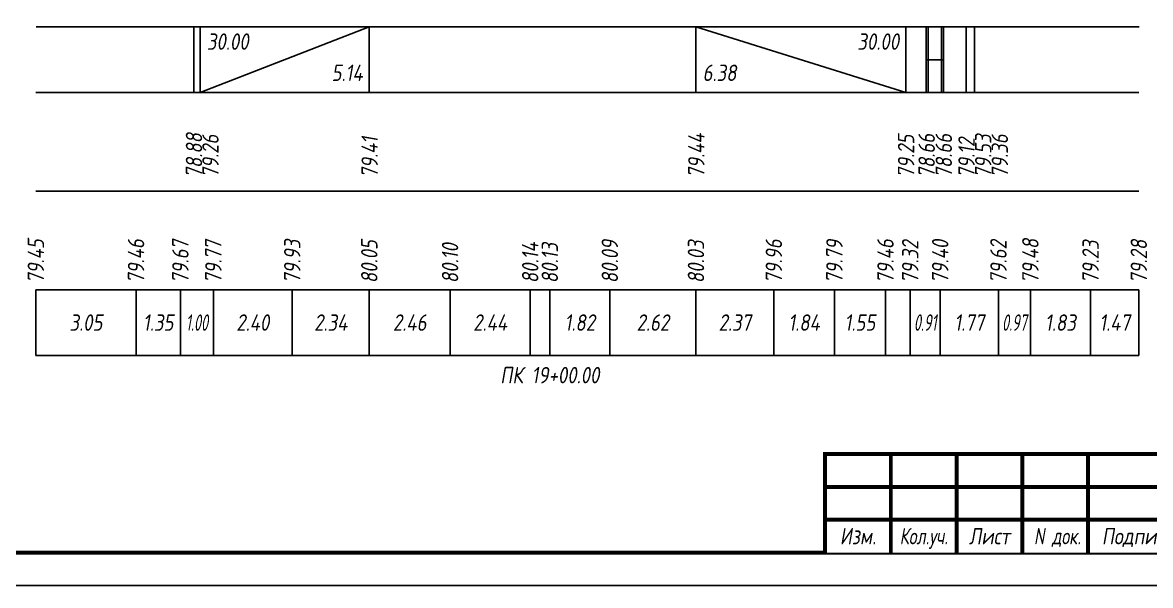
# Model space of a CAD drawing. Extents: x -717 to 1451, y -133302 to 233.
# Drawn here: x 77.9 to 249.4, y -29536.4 to -29450.8 of the extents above; entities that cross this region are included whole.
import ezdxf
from ezdxf.enums import TextEntityAlignment as Align

# ---------------------------------------------------------------- set-up
doc = ezdxf.new("R2010")
doc.units = 0
for name, color, linetype in [('Зарамочное оформление', 7, 'Continuous'), ('Код_510', 7, 'Continuous'), ('Код_516', 1, 'Continuous'), ('Подписи поперечников', 7, 'Continuous'), ('Таблица', 7, 'Continuous')]:
    doc.layers.add(name, color=color, linetype=linetype)
doc.styles.add('М', font='romand.shx', dxfattribs={"width": 0.8, "oblique": 10, "height": 2.5})

# ---------------------------------------------------------------- blocks, each defined once
blk = doc.blocks.new('Штамп')
at = {"linetype": 'Continuous'}
blk.add_wipeout([(199.95, -411.25), (384.95, -411.25), (384.95, -426.25), (199.95, -426.25)], dxfattribs=at).dxf.layer = 'Зарамочное оформление'
at = {"layer": 'Зарамочное оформление', "linetype": 'Continuous', "lineweight": -3, "const_width": 0.6, "flags": 128}
for points in [[(199.95, -426.25), (199.95, -411.25), (384.95, -411.25)], [(209.95, -411.25), (209.95, -426.25)], [(219.95, -411.25), (219.95, -426.25)], [(229.95, -411.25), (229.95, -426.25)], [(239.95, -411.25), (239.95, -426.25)], [(199.95, -416.25), (264.95, -416.25)], [(199.95, -421.25), (264.95, -421.25)]]:
    blk.add_lwpolyline(points, dxfattribs=at)
at = {"layer": 'Зарамочное оформление', "linetype": 'Continuous', "style": 'М', "oblique": 10}
for s, width, p in [('Изм.', 0.8, (204.95, -423.75)), ('Кол.уч.', 0.7, (214.95, -423.75)), ('Лист', 0.8, (224.95, -423.75)), ('N док.', 0.7, (235.28, -423.75)), ('Подпись', 0.8, (247.45, -423.75))]:
    blk.add_text(s, height=2.5, dxfattribs=dict(at, width=width)).set_placement(p, align=Align.MIDDLE_CENTER)
blk = doc.blocks.new('шифр')
blk.add_blockref('Штамп', (0, -29165))

msp = doc.modelspace()

# ---------------------------------------------------------------- linework, layer by layer
at = {"flags": 128}
msp.add_lwpolyline([(-30.054, -29536.421), (389.946, -29536.421), (389.946, -29239.421), (-30.054, -29239.421)], close=True, dxfattribs=at)
at = {"const_width": 0.6, "flags": 128}
msp.add_lwpolyline([(-10.054, -29531.421), (384.946, -29531.421), (384.946, -29244.421), (-10.054, -29244.421)], close=True, dxfattribs=at)
at = {"layer": 'Код_510'}
for p, q in [((79.946, -29501.421), (79.946, -29491.421)), ((95.185, -29501.421), (95.185, -29491.421)), ((101.926, -29501.421), (101.926, -29491.421)), ((106.942, -29501.421), (106.942, -29491.421)), ((118.933, -29501.421), (118.933, -29491.421)), ((130.652, -29501.421), (130.652, -29491.421)), ((142.937, -29501.421), (142.937, -29491.421)), ((155.118, -29501.421), (155.118, -29491.421)), ((158.104, -29501.421), (158.104, -29491.421)), ((167.225, -29501.421), (167.225, -29491.421)), ((180.325, -29501.421), (180.325, -29491.421)), ((192.161, -29501.421), (192.161, -29491.421)), ((201.37, -29501.421), (201.37, -29491.421)), ((209.137, -29501.421), (209.137, -29491.421)), ((212.901, -29501.421), (212.901, -29491.421)), ((217.459, -29501.421), (217.459, -29491.421)), ((226.317, -29501.421), (226.317, -29491.421)), ((231.173, -29501.421), (231.173, -29491.421)), ((240.321, -29501.421), (240.321, -29491.421)), ((247.66, -29501.421), (247.66, -29491.421))]:
    msp.add_line(p, q, dxfattribs=at)
at = {"layer": 'Код_516'}
for p, q in [((103.946, -29461.421), (103.946, -29451.421)), ((104.946, -29461.421), (104.946, -29451.421)), ((104.946, -29461.421), (104.946, -29451.421)), ((104.946, -29461.421), (130.652, -29451.421)), ((130.652, -29461.421), (130.652, -29451.421)), ((180.325, -29461.421), (180.325, -29451.421)), ((180.325, -29451.421), (212.216, -29461.421)), ((212.216, -29461.421), (212.216, -29451.421)), ((212.216, -29461.421), (212.216, -29451.421)), ((215.349, -29461.421), (215.349, -29451.421)), ((215.652, -29461.421), (215.652, -29451.421)), ((217.652, -29461.421), (217.652, -29451.421)), ((217.954, -29461.421), (217.954, -29451.421)), ((221.402, -29461.421), (221.402, -29451.421)), ((221.402, -29461.421), (221.402, -29451.421)), ((222.66, -29461.421), (222.66, -29451.421)), ((215.349, -29456.421), (215.652, -29456.421)), ((215.652, -29456.421), (217.652, -29456.421)), ((217.652, -29456.421), (217.954, -29456.421))]:
    msp.add_line(p, q, dxfattribs=at)
at = {"layer": 'Таблица'}
for p, q in [((80, -29451.421), (247.714, -29451.421)), ((79.946, -29461.421), (247.66, -29461.421)), ((79.946, -29476.421), (247.66, -29476.421)), ((79.946, -29491.421), (247.66, -29491.421)), ((79.946, -29501.421), (247.66, -29501.421))]:
    msp.add_line(p, q, dxfattribs=at)

# ---------------------------------------------------------------- texts
at = {"layer": 'Код_510', "style": 'М', "oblique": 10, "width": 0.8}
for s, p in [('79.45', (79.946, -29490.421)), ('79.46', (95.185, -29490.421)), ('79.67', (101.926, -29490.421)), ('79.77', (106.942, -29490.421)), ('79.93', (118.933, -29490.421)), ('80.05', (130.652, -29490.421)), ('80.10', (142.937, -29490.421)), ('80.14', (155.118, -29490.421)), ('80.13', (158.104, -29490.421)), ('80.09', (167.225, -29490.421)), ('80.03', (180.325, -29490.421)), ('79.96', (192.161, -29490.421)), ('79.79', (201.37, -29490.421)), ('79.46', (209.137, -29490.421)), ('79.32', (212.901, -29490.421)), ('79.40', (217.459, -29490.421)), ('79.62', (226.317, -29490.421)), ('79.48', (231.173, -29490.421)), ('79.23', (240.321, -29490.421)), ('79.28', (247.66, -29490.421))]:
    msp.add_text(s, height=2.5, rotation=90, dxfattribs=at).set_placement(p, align=Align.MIDDLE_LEFT)
at = {"layer": 'Код_510', "style": 'М', "oblique": 10}
for s, width, p in [('3.05', 0.8, (87.566, -29496.421)), ('1.35', 0.8, (98.555, -29496.421)), ('1.00', 0.6, (104.434, -29496.421)), ('2.40', 0.8, (112.938, -29496.421)), ('2.34', 0.8, (124.793, -29496.421)), ('2.46', 0.8, (136.795, -29496.421)), ('2.44', 0.8, (149.028, -29496.421)), ('1.82', 0.8, (162.664, -29496.421)), ('2.62', 0.8, (173.775, -29496.421)), ('2.37', 0.8, (186.243, -29496.421)), ('1.84', 0.8, (196.765, -29496.421)), ('1.55', 0.8, (205.254, -29496.421)), ('0.91', 0.6, (215.18, -29496.421)), ('1.77', 0.8, (221.888, -29496.421)), ('0.97', 0.6, (228.745, -29496.421)), ('1.83', 0.8, (235.747, -29496.421)), ('1.47', 0.8, (243.99, -29496.421))]:
    msp.add_text(s, height=2.5, dxfattribs=dict(at, width=width)).set_placement(p, align=Align.MIDDLE_CENTER)
at = {"layer": 'Код_516', "style": 'М', "oblique": 10, "width": 0.8}
msp.add_text('30.00', height=2.5, dxfattribs=at).set_placement((105.946, -29452.421), align=Align.TOP_LEFT)
msp.add_text('30.00', height=2.5, dxfattribs=at).set_placement((211.216, -29452.421), align=Align.TOP_RIGHT)
msp.add_text('5.14', height=2.5, dxfattribs=at).set_placement((129.652, -29460.421), align=Align.BOTTOM_RIGHT)
msp.add_text('6.38', height=2.5, dxfattribs=at).set_placement((181.325, -29460.421), align=Align.BOTTOM_LEFT)
for s, p in [('78.88', (104, -29474.371)), ('79.26', (106.5, -29474.371)), ('79.41', (130.707, -29474.371)), ('79.44', (180.38, -29474.371)), ('79.25', (212.271, -29474.371)), ('78.66', (215.403, -29474.371)), ('78.66', (218.009, -29474.371)), ('79.12', (221.456, -29474.371)), ('79.53', (223.998, -29474.371)), ('79.36', (226.525, -29474.371))]:
    msp.add_text(s, height=2.5, rotation=90, dxfattribs=at).set_placement(p, align=Align.MIDDLE_LEFT)
at = {"layer": 'Подписи поперечников', "style": 'М', "oblique": 10, "width": 0.8}
msp.add_text('ПК 19+00.00', height=2.5, dxfattribs=at).set_placement((158.104, -29506.421), align=Align.BOTTOM_CENTER)

# ---------------------------------------------------------------- next in the draw order: block references
msp.add_blockref('шифр', (0, 59.829))

doc.saveas('drawing.dxf')
